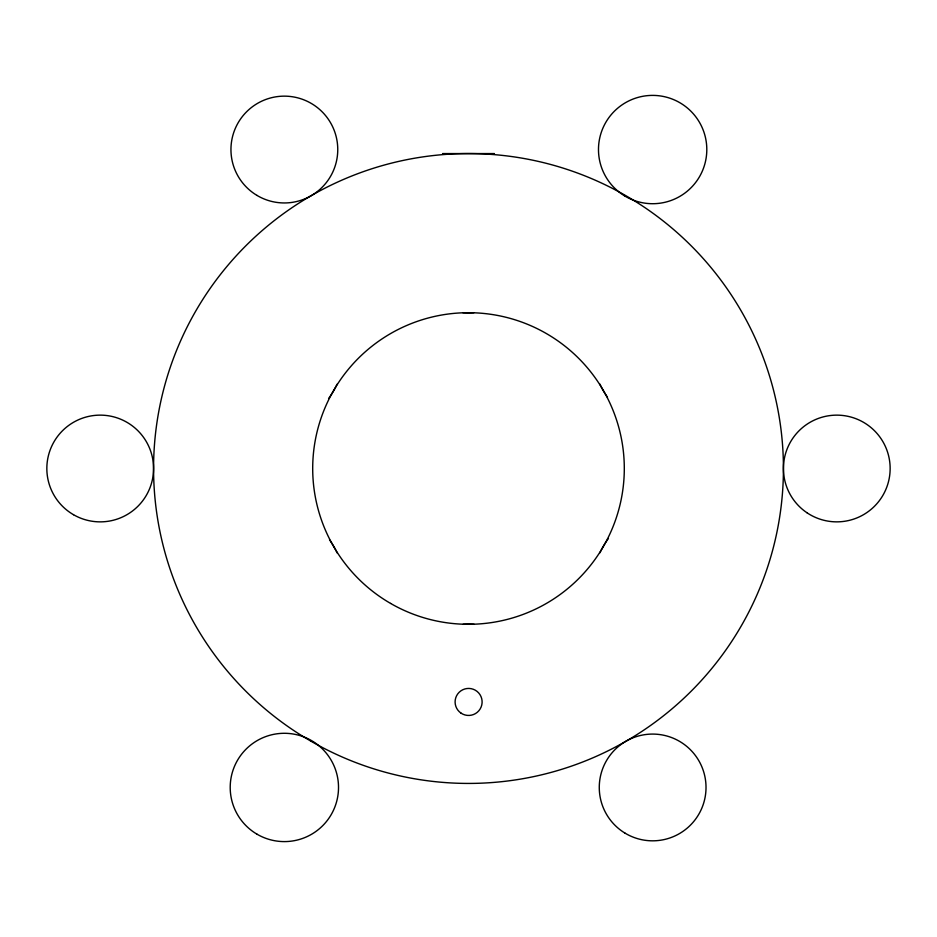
<?xml version="1.0" encoding="UTF-8"?>
<svg xmlns="http://www.w3.org/2000/svg" width="937" height="937" viewBox="0 0 937 937"><rect width="100%" height="100%" fill="white"/><g stroke="black" fill="none" stroke-linecap="round" stroke-linejoin="round"><path stroke-width="1.41" d="M442.569 153.574L494.431 153.574M607.492 397.206A77.806 77.806 0 0 1 599.832 384.018M599.926 552.807A77.806 77.806 0 0 1 608.418 538.494M463.054 624.323A77.806 77.806 0 0 1 474.157 624.323M329.508 539.794A77.806 77.806 0 0 1 337.168 552.982M337.074 384.193A77.806 77.806 0 0 1 328.582 398.506M473.946 312.677A77.806 77.806 0 0 1 462.843 312.677M311.037 741.237A314.926 314.926 0 0 0 783.426 468.5A314.926 314.926 0 0 0 311.037 195.763A314.926 314.926 0 0 0 311.037 741.237M390.6 603.428A155.8 155.8 0 0 0 624.3 468.5A155.8 155.8 0 0 0 390.6 333.572A155.8 155.8 0 0 0 390.6 603.428M806.874 512.691A53.362 53.362 0 0 0 890.009 472.307A53.362 53.362 0 0 0 813.468 420.502A53.362 53.362 0 0 0 806.874 512.691M73.531 514.718A53.362 53.362 0 0 0 153.574 468.5A53.362 53.362 0 0 0 73.531 422.282A53.362 53.362 0 0 0 73.531 514.718M256.984 195.411A53.409 53.409 0 0 0 337.753 150.33A53.409 53.409 0 0 0 258.319 102.918A53.409 53.409 0 0 0 256.984 195.411M625.178 196.231A54.159 54.159 0 0 0 706.803 150.002A54.159 54.159 0 0 0 625.951 102.426A54.159 54.159 0 0 0 625.178 196.231M624.874 833.04A53.386 53.386 0 0 0 706.006 788.696A53.386 53.386 0 0 0 627.052 740.605A53.386 53.386 0 0 0 624.874 833.04M256.89 834.117A54.159 54.159 0 0 0 338.515 787.9A54.159 54.159 0 0 0 257.663 740.324A54.159 54.159 0 0 0 256.89 834.117M461.027 713.127A13.516 13.516 0 0 0 482.087 702.891A13.516 13.516 0 0 0 462.702 689.784A13.516 13.516 0 0 0 461.027 713.127"/></g></svg>
